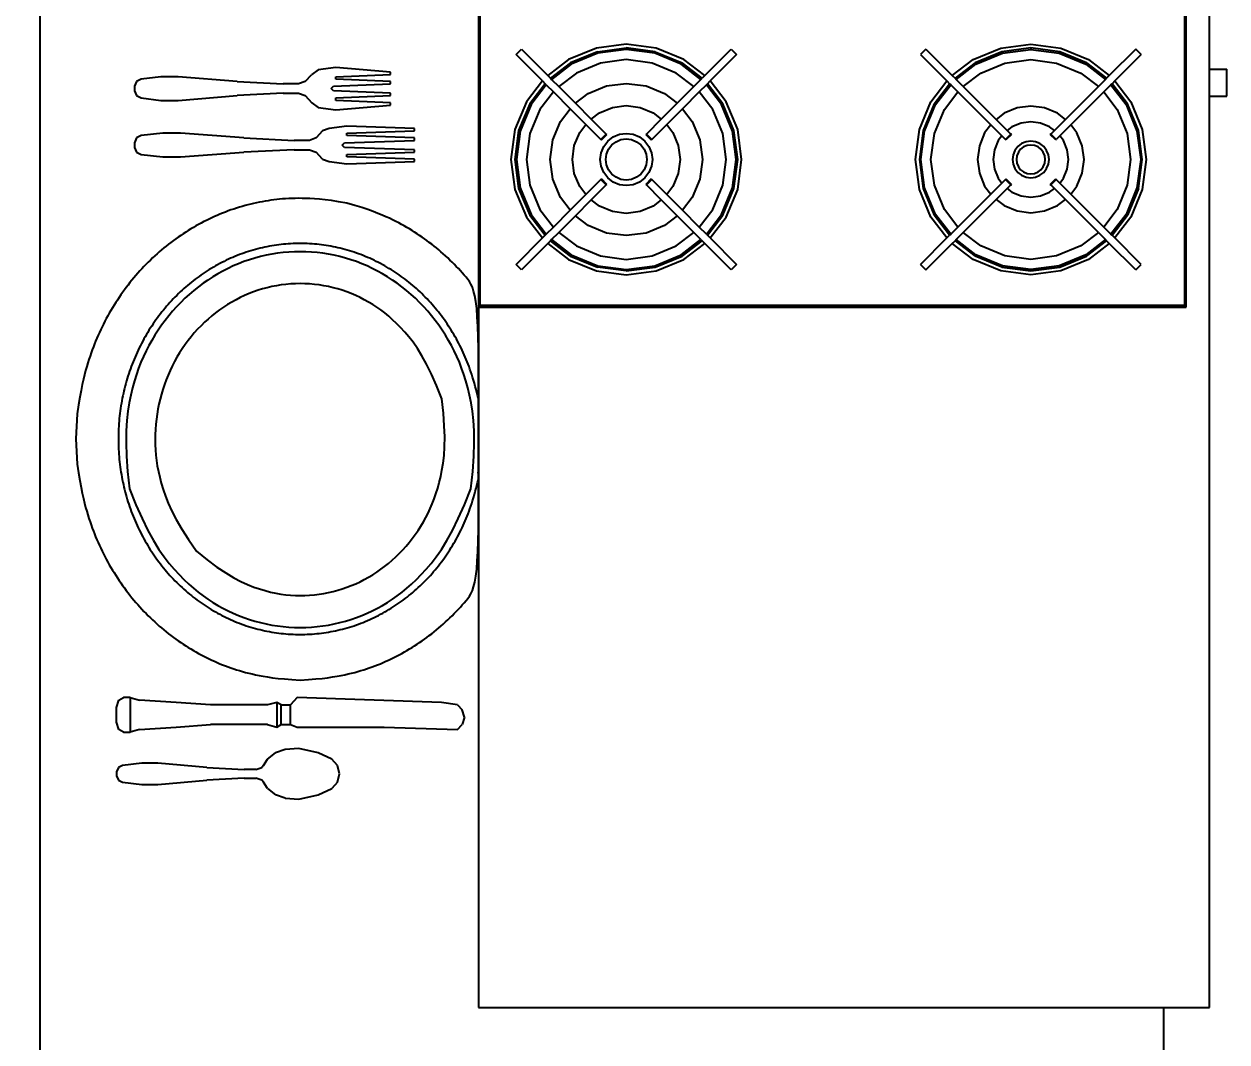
# Model space of a CAD drawing. Header units: metres. Extents: x 244.4 to 340.3, y -4.1 to 64.3.
# Drawn here: x 312.112 to 313.002, y 46.299 to 47.052 of the extents above; entities that cross this region are included whole.
import ezdxf

# ---------------------------------------------------------------- set-up
doc = ezdxf.new("R2010")
doc.units = ezdxf.units.M
doc.layers.get('Defpoints').update_dxf_attribs({"lineweight": 0})
doc.layers.add('Edges', color=7, linetype='Continuous')
doc.styles.add('TEXTS', font='swissl.ttf')
doc.dimstyles.new('Copy of DIMTEXT', dxfattribs={"dimscale": 0.3, "dimtxt": 0.22, "dimasz": 0.18, "dimexe": 0.05, "dimexo": 0.05, "dimgap": 0.05, "dimtad": 0, "dimzin": 1, "dimdsep": 46, "dimtxsty": 'TEXTS', "dimblk": 'ARCHTICK', "dimcen": 0.1, "dimclrd": 256, "dimclre": 6, "dimclrt": 7, "dimadec": 0, "dimazin": 0, "dimtfac": 0.15, "dimtix": 1, "dimtofl": 0, "dimtmove": 1, "dimatfit": 3, "dimldrblk": 'OPEN', "dimfxl": 0, "dimtolj": 1, "dimtzin": 0, "dimarcsym": 0})

# ---------------------------------------------------------------- blocks, each defined once
blk = doc.blocks.new('turjd+')
at = {"layer": 'Edges'}
for p, q in [((586.665, 172.567), (585.979, 172.567)), ((585.979, 172.12), (585.979, 172.567)), ((586.665, 172.12), (586.665, 172.567)), ((585.979, 172.12), (581.772, 172.12)), ((586.665, 172.12), (585.979, 172.12)), ((609.991, 172.12), (586.665, 172.12)), ((609.991, 170.941), (609.991, 172.12)), ((592.069, 171.523), (565.101, 171.523)), ((592.03, 171.484), (592.069, 171.523)), ((592.069, 153.413), (592.069, 171.523)), ((565.14, 171.484), (592.03, 171.484)), ((592.03, 171.484), (592.03, 153.452)), ((609.991, 170.941), (619.503, 170.941)), ((609.991, 153.413), (609.991, 170.941)), ((585.605, 170.37), (585.466, 170.231)), ((585.605, 170.37), (586.281, 169.695)), ((586.814, 170.104), (587.526, 170.399)), ((587.551, 170.303), (586.863, 170.018)), ((587.526, 170.399), (588.29, 170.499)), ((588.29, 170.4), (587.551, 170.303)), ((587.562, 170.264), (587.551, 170.303)), ((587.562, 170.264), (588.29, 170.36)), ((588.29, 170.499), (589.054, 170.399)), ((589.028, 170.303), (588.29, 170.4)), ((588.29, 170.4), (588.29, 170.36)), ((588.29, 170.36), (589.018, 170.264)), ((589.028, 170.303), (589.018, 170.264)), ((589.028, 170.303), (589.717, 170.018)), ((589.054, 170.399), (589.766, 170.104)), ((590.974, 170.37), (590.299, 169.695)), ((591.114, 170.231), (590.974, 170.37)), ((585.466, 170.231), (586.142, 169.556)), ((586.281, 169.695), (586.814, 170.104)), ((586.863, 170.018), (586.351, 169.625)), ((586.379, 169.597), (586.883, 169.983)), ((586.863, 170.018), (586.883, 169.983)), ((586.883, 169.983), (587.562, 170.264)), ((587.012, 169.76), (587.628, 170.015)), ((587.628, 170.015), (588.29, 170.102)), ((588.29, 170.102), (588.951, 170.015)), ((588.951, 170.015), (589.568, 169.76)), ((589.018, 170.264), (589.697, 169.983)), ((589.697, 169.983), (589.717, 170.018)), ((589.697, 169.983), (590.201, 169.597)), ((590.229, 169.625), (589.717, 170.018)), ((589.766, 170.104), (590.299, 169.695)), ((591.114, 170.231), (590.438, 169.556)), ((586.281, 169.695), (586.351, 169.625)), ((586.562, 169.414), (587.012, 169.76)), ((589.568, 169.76), (590.018, 169.414)), ((590.299, 169.695), (590.229, 169.625)), ((585.733, 169.023), (586.142, 169.556)), ((585.819, 168.973), (586.212, 169.486)), ((585.853, 168.953), (586.24, 169.457)), ((586.142, 169.556), (586.212, 169.486)), ((586.212, 169.486), (586.24, 169.457)), ((586.24, 169.457), (586.422, 169.275)), ((586.379, 169.597), (586.351, 169.625)), ((586.562, 169.414), (586.379, 169.597)), ((586.562, 169.414), (587.404, 168.572)), ((590.018, 169.414), (589.176, 168.572)), ((590.201, 169.597), (590.018, 169.414)), ((590.157, 169.275), (590.34, 169.457)), ((590.229, 169.625), (590.201, 169.597)), ((590.34, 169.457), (590.368, 169.486)), ((590.34, 169.457), (590.727, 168.953)), ((590.438, 169.556), (590.368, 169.486)), ((590.761, 168.973), (590.368, 169.486)), ((590.438, 169.556), (590.847, 169.023)), ((586.077, 168.824), (586.422, 169.275)), ((586.422, 169.275), (587.265, 168.433)), ((590.157, 169.275), (589.315, 168.433)), ((590.157, 169.275), (590.503, 168.824)), ((585.438, 168.311), (585.733, 169.023)), ((585.819, 168.973), (585.534, 168.285)), ((585.572, 168.275), (585.853, 168.953)), ((585.819, 168.973), (585.853, 168.953)), ((585.821, 168.208), (586.077, 168.824)), ((587.937, 168.864), (587.608, 168.728)), ((588.29, 168.911), (587.937, 168.864)), ((588.643, 168.864), (588.29, 168.911)), ((588.972, 168.728), (588.643, 168.864)), ((590.503, 168.824), (590.758, 168.208)), ((590.727, 168.953), (590.761, 168.973)), ((590.727, 168.953), (591.008, 168.275)), ((591.046, 168.285), (590.761, 168.973)), ((590.847, 169.023), (591.142, 168.311)), ((587.265, 168.433), (587.108, 168.229)), ((587.265, 168.433), (587.547, 168.15)), ((587.608, 168.728), (587.404, 168.572)), ((587.404, 168.572), (587.687, 168.289)), ((588.04, 168.478), (587.808, 168.382)), ((588.29, 168.511), (588.04, 168.478)), ((588.54, 168.478), (588.29, 168.511)), ((588.772, 168.382), (588.54, 168.478)), ((589.176, 168.572), (588.893, 168.289)), ((589.176, 168.572), (588.972, 168.728)), ((589.315, 168.433), (589.032, 168.15)), ((589.471, 168.229), (589.315, 168.433)), ((585.337, 167.547), (585.438, 168.311)), ((585.534, 168.285), (585.436, 167.547)), ((585.476, 167.547), (585.572, 168.275)), ((585.572, 168.275), (585.534, 168.285)), ((585.734, 167.547), (585.821, 168.208)), ((587.108, 168.229), (586.972, 167.9)), ((587.547, 168.15), (587.455, 168.029)), ((587.547, 168.15), (587.638, 168.059)), ((587.777, 168.199), (587.638, 168.059)), ((587.791, 168.185), (587.652, 168.045)), ((587.808, 168.382), (587.687, 168.289)), ((587.687, 168.289), (587.777, 168.199)), ((587.791, 168.185), (587.777, 168.199)), ((588.893, 168.289), (588.772, 168.382)), ((588.803, 168.199), (588.789, 168.185)), ((588.928, 168.045), (588.789, 168.185)), ((588.893, 168.289), (588.803, 168.199)), ((588.942, 168.059), (588.803, 168.199)), ((589.032, 168.15), (588.942, 168.059)), ((589.125, 168.029), (589.032, 168.15)), ((589.608, 167.9), (589.471, 168.229)), ((590.758, 168.208), (590.846, 167.547)), ((591.046, 168.285), (591.008, 168.275)), ((591.008, 168.275), (591.104, 167.547)), ((591.143, 167.547), (591.046, 168.285)), ((591.142, 168.311), (591.243, 167.547)), ((586.972, 167.9), (586.926, 167.547)), ((587.455, 168.029), (587.358, 167.796)), ((587.638, 168.059), (587.652, 168.045)), ((587.959, 167.878), (587.884, 167.781)), ((588.056, 167.952), (587.959, 167.878)), ((588.029, 167.807), (587.97, 167.731)), ((588.105, 167.866), (588.029, 167.807)), ((588.169, 167.999), (588.056, 167.952)), ((588.194, 167.903), (588.105, 167.866)), ((588.29, 168.015), (588.169, 167.999)), ((588.29, 167.915), (588.194, 167.903)), ((588.411, 167.999), (588.29, 168.015)), ((588.385, 167.903), (588.29, 167.915)), ((588.474, 167.866), (588.385, 167.903)), ((588.524, 167.952), (588.411, 167.999)), ((588.551, 167.807), (588.474, 167.866)), ((588.621, 167.878), (588.524, 167.952)), ((588.609, 167.731), (588.551, 167.807)), ((588.695, 167.781), (588.621, 167.878)), ((588.928, 168.045), (588.942, 168.059)), ((589.222, 167.796), (589.125, 168.029)), ((589.654, 167.547), (589.608, 167.9)), ((585.438, 166.782), (585.337, 167.547)), ((585.436, 167.547), (585.476, 167.547)), ((585.436, 167.547), (585.534, 166.808)), ((585.572, 166.818), (585.476, 167.547)), ((585.821, 166.885), (585.734, 167.547)), ((586.926, 167.547), (586.972, 167.193)), ((587.358, 167.796), (587.325, 167.547)), ((587.325, 167.547), (587.358, 167.297)), ((587.838, 167.668), (587.822, 167.547)), ((587.822, 167.547), (587.838, 167.425)), ((587.884, 167.781), (587.838, 167.668)), ((587.934, 167.642), (587.921, 167.547)), ((587.921, 167.547), (587.934, 167.451)), ((587.97, 167.731), (587.934, 167.642)), ((588.646, 167.642), (588.609, 167.731)), ((588.659, 167.547), (588.646, 167.642)), ((588.646, 167.451), (588.659, 167.547)), ((588.742, 167.668), (588.695, 167.781)), ((588.758, 167.547), (588.742, 167.668)), ((588.742, 167.425), (588.758, 167.547)), ((589.254, 167.547), (589.222, 167.796)), ((589.222, 167.297), (589.254, 167.547)), ((589.608, 167.193), (589.654, 167.547)), ((590.846, 167.547), (590.758, 166.885)), ((591.104, 167.547), (591.008, 166.818)), ((591.046, 166.808), (591.143, 167.547)), ((591.104, 167.547), (591.143, 167.547)), ((591.243, 167.547), (591.142, 166.782)), ((586.972, 167.193), (587.108, 166.864)), ((587.358, 167.297), (587.455, 167.064)), ((587.838, 167.425), (587.884, 167.312)), ((587.884, 167.312), (587.959, 167.216)), ((587.934, 167.451), (587.97, 167.362)), ((587.959, 167.216), (588.056, 167.141)), ((587.97, 167.362), (588.029, 167.286)), ((588.029, 167.286), (588.105, 167.227)), ((588.105, 167.227), (588.194, 167.19)), ((588.385, 167.19), (588.474, 167.227)), ((588.474, 167.227), (588.551, 167.286)), ((588.524, 167.141), (588.621, 167.216)), ((588.551, 167.286), (588.609, 167.362)), ((588.609, 167.362), (588.646, 167.451)), ((588.621, 167.216), (588.695, 167.312)), ((588.695, 167.312), (588.742, 167.425)), ((589.125, 167.064), (589.222, 167.297)), ((589.471, 166.864), (589.608, 167.193)), ((586.077, 166.269), (585.821, 166.885)), ((587.265, 166.661), (587.547, 166.943)), ((587.455, 167.064), (587.547, 166.943)), ((587.547, 166.943), (587.638, 167.034)), ((587.652, 167.048), (587.638, 167.034)), ((587.638, 167.034), (587.777, 166.895)), ((587.652, 167.048), (587.791, 166.909)), ((587.687, 166.804), (587.777, 166.895)), ((587.777, 166.895), (587.791, 166.909)), ((588.056, 167.141), (588.169, 167.094)), ((588.169, 167.094), (588.29, 167.078)), ((588.194, 167.19), (588.29, 167.178)), ((588.29, 167.178), (588.385, 167.19)), ((588.29, 167.078), (588.411, 167.094)), ((588.411, 167.094), (588.524, 167.141)), ((588.789, 166.909), (588.928, 167.048)), ((588.789, 166.909), (588.803, 166.895)), ((588.803, 166.895), (588.942, 167.034)), ((588.893, 166.804), (588.803, 166.895)), ((588.942, 167.034), (588.928, 167.048)), ((589.032, 166.943), (588.942, 167.034)), ((589.032, 166.943), (589.125, 167.064)), ((589.315, 166.661), (589.032, 166.943)), ((590.758, 166.885), (590.503, 166.269)), ((585.733, 166.07), (585.438, 166.782)), ((585.572, 166.818), (585.534, 166.808)), ((585.534, 166.808), (585.819, 166.12)), ((585.853, 166.14), (585.572, 166.818)), ((586.422, 165.818), (587.265, 166.661)), ((587.108, 166.864), (587.265, 166.661)), ((587.404, 166.521), (587.687, 166.804)), ((587.687, 166.804), (587.808, 166.711)), ((587.808, 166.711), (588.04, 166.615)), ((588.04, 166.615), (588.29, 166.582)), ((588.29, 166.582), (588.54, 166.615)), ((588.54, 166.615), (588.772, 166.711)), ((588.772, 166.711), (588.893, 166.804)), ((589.176, 166.521), (588.893, 166.804)), ((589.315, 166.661), (589.471, 166.864)), ((590.157, 165.818), (589.315, 166.661)), ((591.008, 166.818), (590.727, 166.14)), ((591.046, 166.808), (590.761, 166.12)), ((591.142, 166.782), (590.847, 166.07)), ((591.046, 166.808), (591.008, 166.818)), ((586.422, 165.818), (586.077, 166.269)), ((586.562, 165.679), (587.404, 166.521)), ((587.404, 166.521), (587.608, 166.365)), ((587.608, 166.365), (587.937, 166.229)), ((588.643, 166.229), (588.972, 166.365)), ((588.972, 166.365), (589.176, 166.521)), ((590.018, 165.679), (589.176, 166.521)), ((590.503, 166.269), (590.157, 165.818)), ((586.142, 165.537), (585.733, 166.07)), ((585.819, 166.12), (585.853, 166.14)), ((585.819, 166.12), (586.212, 165.608)), ((586.24, 165.636), (585.853, 166.14)), ((587.937, 166.229), (588.29, 166.182)), ((588.29, 166.182), (588.643, 166.229)), ((590.727, 166.14), (590.34, 165.636)), ((590.368, 165.608), (590.761, 166.12)), ((590.847, 166.07), (590.438, 165.537)), ((590.727, 166.14), (590.761, 166.12)), ((586.422, 165.818), (586.24, 165.636)), ((586.379, 165.497), (586.562, 165.679)), ((587.012, 165.333), (586.562, 165.679)), ((590.018, 165.679), (589.568, 165.333)), ((590.018, 165.679), (590.201, 165.497)), ((590.34, 165.636), (590.157, 165.818)), ((585.466, 164.862), (586.142, 165.537)), ((585.605, 164.723), (586.281, 165.398)), ((586.142, 165.537), (586.212, 165.608)), ((586.24, 165.636), (586.212, 165.608)), ((586.281, 165.398), (586.351, 165.468)), ((586.814, 164.989), (586.281, 165.398)), ((586.351, 165.468), (586.379, 165.497)), ((586.863, 165.075), (586.351, 165.468)), ((586.883, 165.11), (586.379, 165.497)), ((590.201, 165.497), (589.697, 165.11)), ((590.229, 165.468), (589.717, 165.075)), ((590.299, 165.398), (589.766, 164.989)), ((590.201, 165.497), (590.229, 165.468)), ((590.299, 165.398), (590.229, 165.468)), ((590.974, 164.723), (590.299, 165.398)), ((590.368, 165.608), (590.34, 165.636)), ((590.438, 165.537), (590.368, 165.608)), ((591.114, 164.862), (590.438, 165.537)), ((586.863, 165.075), (586.883, 165.11)), ((586.863, 165.075), (587.551, 164.79)), ((587.562, 164.829), (586.883, 165.11)), ((587.628, 165.078), (587.012, 165.333)), ((588.29, 164.991), (587.628, 165.078)), ((588.951, 165.078), (588.29, 164.991)), ((589.568, 165.333), (588.951, 165.078)), ((589.697, 165.11), (589.018, 164.829)), ((589.028, 164.79), (589.717, 165.075)), ((589.697, 165.11), (589.717, 165.075)), ((585.466, 164.862), (585.605, 164.723)), ((587.526, 164.694), (586.814, 164.989)), ((587.551, 164.79), (587.562, 164.829)), ((587.551, 164.79), (588.29, 164.693)), ((588.29, 164.733), (587.562, 164.829)), ((589.018, 164.829), (588.29, 164.733)), ((588.29, 164.693), (589.028, 164.79)), ((588.29, 164.733), (588.29, 164.693)), ((589.028, 164.79), (589.018, 164.829)), ((589.766, 164.989), (589.054, 164.694)), ((590.974, 164.723), (591.114, 164.862)), ((588.29, 164.594), (587.526, 164.694)), ((589.054, 164.694), (588.29, 164.594)), ((588.29, 160.145), (587.526, 160.044)), ((589.054, 160.044), (588.29, 160.145)), ((585.466, 159.877), (585.605, 160.016)), ((586.142, 159.201), (585.466, 159.877)), ((585.605, 160.016), (586.281, 159.341)), ((587.526, 160.044), (586.814, 159.749)), ((587.551, 159.948), (586.863, 159.663)), ((587.562, 159.91), (586.883, 159.629)), ((588.29, 160.046), (587.551, 159.948)), ((587.551, 159.948), (587.562, 159.91)), ((588.29, 160.006), (587.562, 159.91)), ((589.028, 159.948), (588.29, 160.046)), ((588.29, 160.006), (588.29, 160.046)), ((589.018, 159.91), (588.29, 160.006)), ((589.028, 159.948), (589.018, 159.91)), ((589.697, 159.629), (589.018, 159.91)), ((589.717, 159.663), (589.028, 159.948)), ((589.766, 159.749), (589.054, 160.044)), ((590.299, 159.341), (590.974, 160.016)), ((591.114, 159.877), (590.438, 159.201)), ((590.974, 160.016), (591.114, 159.877)), ((586.814, 159.749), (586.281, 159.341)), ((586.863, 159.663), (586.351, 159.27)), ((586.883, 159.629), (586.379, 159.242)), ((586.863, 159.663), (586.883, 159.629)), ((587.628, 159.661), (587.012, 159.406)), ((588.29, 159.748), (587.628, 159.661)), ((588.951, 159.661), (588.29, 159.748)), ((589.568, 159.406), (588.951, 159.661)), ((589.697, 159.629), (589.717, 159.663)), ((590.201, 159.242), (589.697, 159.629)), ((590.229, 159.27), (589.717, 159.663)), ((590.299, 159.341), (589.766, 159.749)), ((586.142, 159.201), (585.733, 158.669)), ((586.142, 159.201), (586.212, 159.131)), ((586.351, 159.27), (586.281, 159.341)), ((586.379, 159.242), (586.351, 159.27)), ((586.379, 159.242), (586.562, 159.06)), ((587.012, 159.406), (586.562, 159.06)), ((590.018, 159.06), (589.568, 159.406)), ((590.201, 159.242), (590.018, 159.06)), ((590.201, 159.242), (590.229, 159.27)), ((590.299, 159.341), (590.229, 159.27)), ((590.368, 159.131), (590.438, 159.201)), ((590.847, 158.669), (590.438, 159.201)), ((586.212, 159.131), (585.819, 158.619)), ((586.24, 159.103), (585.853, 158.599)), ((586.422, 158.921), (586.077, 158.47)), ((586.24, 159.103), (586.212, 159.131)), ((586.24, 159.103), (586.422, 158.921)), ((586.422, 158.921), (586.851, 158.492)), ((586.562, 159.06), (586.991, 158.631)), ((586.991, 158.631), (587.316, 158.88)), ((587.316, 158.88), (587.786, 159.075)), ((587.786, 159.075), (588.29, 159.141)), ((588.29, 159.141), (588.794, 159.075)), ((588.794, 159.075), (589.264, 158.88)), ((589.264, 158.88), (589.589, 158.631)), ((590.018, 159.06), (589.589, 158.631)), ((590.157, 158.921), (589.728, 158.492)), ((590.34, 159.103), (590.157, 158.921)), ((590.503, 158.47), (590.157, 158.921)), ((590.34, 159.103), (590.368, 159.131)), ((590.727, 158.599), (590.34, 159.103)), ((590.761, 158.619), (590.368, 159.131)), ((585.733, 158.669), (585.438, 157.956)), ((585.534, 157.931), (585.819, 158.619)), ((585.853, 158.599), (585.572, 157.921)), ((585.819, 158.619), (585.853, 158.599)), ((586.991, 158.631), (587.394, 158.227)), ((587.933, 158.523), (588.29, 158.57)), ((588.29, 158.57), (588.647, 158.523)), ((589.589, 158.631), (589.185, 158.227)), ((590.727, 158.599), (590.761, 158.619)), ((591.008, 157.921), (590.727, 158.599)), ((591.046, 157.931), (590.761, 158.619)), ((591.142, 157.956), (590.847, 158.669)), ((586.077, 158.47), (585.821, 157.854)), ((586.602, 158.167), (586.851, 158.492)), ((586.851, 158.492), (587.255, 158.088)), ((587.394, 158.227), (587.601, 158.385)), ((587.601, 158.385), (587.933, 158.523)), ((588.647, 158.523), (588.979, 158.385)), ((588.979, 158.385), (589.185, 158.227)), ((589.728, 158.492), (589.325, 158.088)), ((589.728, 158.492), (589.978, 158.167)), ((590.758, 157.854), (590.503, 158.47)), ((585.438, 157.956), (585.337, 157.192)), ((586.408, 157.697), (586.602, 158.167)), ((587.097, 157.881), (587.255, 158.088)), ((587.255, 158.088), (587.638, 157.705)), ((587.394, 158.227), (587.777, 157.844)), ((589.185, 158.227), (588.803, 157.844)), ((589.325, 158.088), (588.942, 157.705)), ((589.325, 158.088), (589.483, 157.881)), ((589.978, 158.167), (590.172, 157.697)), ((591.243, 157.192), (591.142, 157.956)), ((585.534, 157.931), (585.436, 157.192)), ((585.572, 157.921), (585.476, 157.192)), ((585.572, 157.921), (585.534, 157.931)), ((585.821, 157.854), (585.734, 157.192)), ((586.341, 157.192), (586.408, 157.697)), ((586.959, 157.549), (587.097, 157.881)), ((587.638, 157.705), (587.777, 157.844)), ((587.652, 157.691), (587.638, 157.705)), ((587.652, 157.691), (587.791, 157.83)), ((587.711, 157.527), (587.817, 157.665)), ((587.777, 157.844), (587.791, 157.83)), ((587.817, 157.665), (587.956, 157.771)), ((587.917, 157.565), (588.026, 157.649)), ((587.956, 157.771), (588.117, 157.838)), ((588.026, 157.649), (588.154, 157.701)), ((588.117, 157.838), (588.29, 157.861)), ((588.154, 157.701), (588.29, 157.719)), ((588.29, 157.861), (588.463, 157.838)), ((588.29, 157.719), (588.426, 157.701)), ((588.426, 157.701), (588.553, 157.649)), ((588.463, 157.838), (588.624, 157.771)), ((588.553, 157.649), (588.663, 157.565)), ((588.624, 157.771), (588.763, 157.665)), ((588.763, 157.665), (588.869, 157.527)), ((588.789, 157.83), (588.803, 157.844)), ((588.789, 157.83), (588.928, 157.691)), ((588.803, 157.844), (588.942, 157.705)), ((588.942, 157.705), (588.928, 157.691)), ((589.483, 157.881), (589.621, 157.549)), ((590.172, 157.697), (590.239, 157.192)), ((590.846, 157.192), (590.758, 157.854)), ((591.046, 157.931), (591.008, 157.921)), ((591.104, 157.192), (591.008, 157.921)), ((591.143, 157.192), (591.046, 157.931)), ((586.912, 157.192), (586.959, 157.549)), ((587.621, 157.192), (587.644, 157.365)), ((587.644, 157.365), (587.711, 157.527)), ((587.781, 157.329), (587.834, 157.456)), ((587.834, 157.456), (587.917, 157.565)), ((588.663, 157.565), (588.746, 157.456)), ((588.746, 157.456), (588.799, 157.329)), ((588.869, 157.527), (588.936, 157.365)), ((588.936, 157.365), (588.959, 157.192)), ((589.621, 157.549), (589.668, 157.192)), ((585.337, 157.192), (585.438, 156.428)), ((585.534, 156.454), (585.436, 157.192)), ((585.436, 157.192), (585.476, 157.192)), ((585.476, 157.192), (585.572, 156.464)), ((585.734, 157.192), (585.821, 156.531)), ((586.408, 156.688), (586.341, 157.192)), ((586.959, 156.836), (586.912, 157.192)), ((587.644, 157.019), (587.621, 157.192)), ((587.763, 157.192), (587.781, 157.329)), ((587.781, 157.056), (587.763, 157.192)), ((587.834, 156.929), (587.781, 157.056)), ((588.799, 157.056), (588.746, 156.929)), ((588.799, 157.329), (588.817, 157.192)), ((588.817, 157.192), (588.799, 157.056)), ((588.959, 157.192), (588.936, 157.019)), ((589.668, 157.192), (589.621, 156.836)), ((590.239, 157.192), (590.172, 156.688)), ((590.758, 156.531), (590.846, 157.192)), ((591.008, 156.464), (591.104, 157.192)), ((591.143, 157.192), (591.046, 156.454)), ((591.104, 157.192), (591.143, 157.192)), ((591.142, 156.428), (591.243, 157.192)), ((587.097, 156.503), (586.959, 156.836)), ((587.711, 156.858), (587.644, 157.019)), ((587.817, 156.719), (587.711, 156.858)), ((587.917, 156.82), (587.834, 156.929)), ((588.026, 156.736), (587.917, 156.82)), ((588.154, 156.683), (588.026, 156.736)), ((588.553, 156.736), (588.426, 156.683)), ((588.663, 156.82), (588.553, 156.736)), ((588.746, 156.929), (588.663, 156.82)), ((588.869, 156.858), (588.763, 156.719)), ((588.936, 157.019), (588.869, 156.858)), ((589.621, 156.836), (589.483, 156.503)), ((585.438, 156.428), (585.733, 155.716)), ((585.572, 156.464), (585.534, 156.454)), ((585.534, 156.454), (585.819, 155.766)), ((585.572, 156.464), (585.853, 155.785)), ((585.821, 156.531), (586.077, 155.914)), ((586.602, 156.218), (586.408, 156.688)), ((587.255, 156.297), (587.097, 156.503)), ((587.255, 156.297), (587.638, 156.68)), ((587.394, 156.158), (587.777, 156.54)), ((587.638, 156.68), (587.652, 156.693)), ((587.777, 156.54), (587.638, 156.68)), ((587.791, 156.554), (587.652, 156.693)), ((587.791, 156.554), (587.777, 156.54)), ((587.956, 156.613), (587.817, 156.719)), ((588.117, 156.546), (587.956, 156.613)), ((588.29, 156.523), (588.117, 156.546)), ((588.29, 156.665), (588.154, 156.683)), ((588.426, 156.683), (588.29, 156.665)), ((588.463, 156.546), (588.29, 156.523)), ((588.624, 156.613), (588.463, 156.546)), ((588.763, 156.719), (588.624, 156.613)), ((588.928, 156.693), (588.789, 156.554)), ((588.803, 156.54), (588.789, 156.554)), ((588.942, 156.68), (588.803, 156.54)), ((589.185, 156.158), (588.803, 156.54)), ((588.928, 156.693), (588.942, 156.68)), ((589.325, 156.297), (588.942, 156.68)), ((589.483, 156.503), (589.325, 156.297)), ((590.172, 156.688), (589.978, 156.218)), ((590.503, 155.914), (590.758, 156.531)), ((590.727, 155.785), (591.008, 156.464)), ((590.761, 155.766), (591.046, 156.454)), ((590.847, 155.716), (591.142, 156.428)), ((591.046, 156.454), (591.008, 156.464)), ((586.851, 155.893), (586.602, 156.218)), ((586.851, 155.893), (587.255, 156.297)), ((586.991, 155.754), (587.394, 156.158)), ((587.601, 155.999), (587.394, 156.158)), ((589.185, 156.158), (588.979, 155.999)), ((589.589, 155.754), (589.185, 156.158)), ((589.728, 155.893), (589.325, 156.297)), ((589.978, 156.218), (589.728, 155.893)), ((586.077, 155.914), (586.422, 155.464)), ((586.422, 155.464), (586.851, 155.893)), ((587.933, 155.861), (587.601, 155.999)), ((588.29, 155.814), (587.933, 155.861)), ((588.647, 155.861), (588.29, 155.814)), ((588.979, 155.999), (588.647, 155.861)), ((590.157, 155.464), (589.728, 155.893)), ((590.157, 155.464), (590.503, 155.914)), ((585.733, 155.716), (586.142, 155.183)), ((585.819, 155.766), (585.853, 155.785)), ((585.819, 155.766), (586.212, 155.253)), ((585.853, 155.785), (586.24, 155.281)), ((586.562, 155.325), (586.991, 155.754)), ((587.316, 155.505), (586.991, 155.754)), ((587.786, 155.31), (587.316, 155.505)), ((589.264, 155.505), (588.794, 155.31)), ((589.589, 155.754), (589.264, 155.505)), ((590.018, 155.325), (589.589, 155.754)), ((590.34, 155.281), (590.727, 155.785)), ((590.761, 155.766), (590.368, 155.253)), ((590.438, 155.183), (590.847, 155.716)), ((590.727, 155.785), (590.761, 155.766)), ((585.466, 154.508), (586.142, 155.183)), ((586.142, 155.183), (586.212, 155.253)), ((586.212, 155.253), (586.24, 155.281)), ((586.24, 155.281), (586.422, 155.464)), ((586.379, 155.142), (586.562, 155.325)), ((586.562, 155.325), (587.012, 154.979)), ((588.29, 155.243), (587.786, 155.31)), ((588.794, 155.31), (588.29, 155.243)), ((589.568, 154.979), (590.018, 155.325)), ((590.201, 155.142), (590.018, 155.325)), ((590.34, 155.281), (590.157, 155.464)), ((590.34, 155.281), (590.368, 155.253)), ((590.438, 155.183), (590.368, 155.253)), ((590.438, 155.183), (591.114, 154.508)), ((586.281, 155.044), (585.605, 154.369)), ((586.281, 155.044), (586.351, 155.114)), ((586.281, 155.044), (586.814, 154.635)), ((586.379, 155.142), (586.351, 155.114)), ((586.351, 155.114), (586.863, 154.721)), ((586.379, 155.142), (586.883, 154.755)), ((587.012, 154.979), (587.628, 154.724)), ((588.951, 154.724), (589.568, 154.979)), ((589.697, 154.755), (590.201, 155.142)), ((589.717, 154.721), (590.229, 155.114)), ((589.766, 154.635), (590.299, 155.044)), ((590.229, 155.114), (590.201, 155.142)), ((590.299, 155.044), (590.229, 155.114)), ((590.974, 154.369), (590.299, 155.044)), ((586.814, 154.635), (587.526, 154.34)), ((586.863, 154.721), (586.883, 154.755)), ((586.863, 154.721), (587.551, 154.436)), ((586.883, 154.755), (587.562, 154.474)), ((587.628, 154.724), (588.29, 154.637)), ((588.29, 154.637), (588.951, 154.724)), ((589.018, 154.474), (589.697, 154.755)), ((589.028, 154.436), (589.717, 154.721)), ((589.054, 154.34), (589.766, 154.635)), ((589.697, 154.755), (589.717, 154.721)), ((585.605, 154.369), (585.466, 154.508)), ((587.526, 154.34), (588.29, 154.239)), ((587.562, 154.474), (587.551, 154.436)), ((587.551, 154.436), (588.29, 154.339)), ((587.562, 154.474), (588.29, 154.378)), ((588.29, 154.378), (589.018, 154.474)), ((588.29, 154.339), (589.028, 154.436)), ((588.29, 154.339), (588.29, 154.378)), ((588.29, 154.239), (589.054, 154.34)), ((589.028, 154.436), (589.018, 154.474)), ((591.114, 154.508), (590.974, 154.369)), ((592.03, 153.452), (565.14, 153.452)), ((569.869, 153.413), (591.55, 153.413)), ((591.55, 153.413), (592.069, 153.413)), ((592.069, 153.413), (592.03, 153.452)), ((592.069, 153.413), (594.294, 153.413)), ((594.294, 153.413), (594.234, 153.404)), ((594.294, 153.413), (596.258, 153.413)), ((596.319, 153.404), (596.258, 153.413)), ((596.258, 153.413), (599.003, 153.413)), ((599.003, 153.413), (609.991, 153.413)), ((602.564, 153.048), (602.375, 152.989)), ((602.564, 153.048), (602.753, 152.989)), ((602.249, 152.872), (602.186, 152.462)), ((602.249, 152.872), (602.375, 152.989)), ((602.879, 152.872), (602.753, 152.989)), ((602.816, 150.997), (602.879, 152.872)), ((602.186, 152.462), (602.06, 148.771)), ((587.498, 151.772), (587.438, 150.035)), ((587.559, 151.772), (587.498, 151.772)), ((587.619, 150.035), (587.559, 151.772)), ((587.739, 151.772), (587.679, 150.035)), ((587.8, 151.772), (587.739, 151.772)), ((587.86, 149.979), (587.8, 151.772)), ((588.04, 151.772), (587.98, 149.979)), ((588.101, 151.772), (588.04, 151.772)), ((588.161, 150.035), (588.101, 151.772)), ((588.281, 151.772), (588.221, 150.035)), ((588.342, 151.772), (588.281, 151.772)), ((588.402, 150.035), (588.342, 151.772)), ((586.053, 151.156), (585.932, 149.755)), ((586.113, 151.156), (586.053, 151.156)), ((586.173, 149.755), (586.113, 151.156)), ((586.294, 151.156), (586.234, 149.755)), ((586.354, 151.156), (586.294, 151.156)), ((586.414, 149.699), (586.354, 151.156)), ((586.595, 151.156), (586.535, 149.699)), ((586.655, 151.156), (586.595, 151.156)), ((586.715, 149.755), (586.655, 151.156)), ((586.836, 151.156), (586.776, 149.755)), ((586.896, 151.156), (586.836, 151.156)), ((587.017, 149.755), (586.896, 151.156)), ((602.816, 148.771), (602.816, 150.997)), ((587.438, 150.035), (587.498, 149.587)), ((587.679, 150.035), (587.619, 150.035)), ((587.92, 149.919), (587.86, 149.979)), ((587.98, 149.979), (587.92, 149.919)), ((588.221, 150.035), (588.161, 150.035)), ((588.342, 149.587), (588.402, 150.035)), ((585.932, 149.755), (585.993, 149.307)), ((586.234, 149.755), (586.173, 149.755)), ((586.475, 149.639), (586.414, 149.699)), ((586.535, 149.699), (586.475, 149.639)), ((586.776, 149.755), (586.715, 149.755)), ((586.956, 149.307), (587.017, 149.755)), ((603.635, 149.652), (603.473, 149.307)), ((603.797, 149.798), (603.635, 149.652)), ((604.013, 149.848), (603.797, 149.798)), ((604.229, 149.798), (604.013, 149.848)), ((604.229, 149.798), (604.391, 149.652)), ((604.553, 149.307), (604.391, 149.652)), ((587.498, 149.587), (587.559, 149.419)), ((587.559, 149.419), (587.739, 149.251)), ((588.281, 149.419), (588.101, 149.251)), ((588.281, 149.419), (588.342, 149.587)), ((585.993, 149.307), (586.113, 149.139)), ((586.294, 148.971), (586.113, 149.139)), ((586.655, 148.971), (586.836, 149.139)), ((586.836, 149.139), (586.956, 149.307)), ((587.739, 149.251), (587.8, 149.083)), ((587.8, 149.083), (587.8, 148.691)), ((588.04, 149.083), (588.101, 149.251)), ((588.04, 148.691), (588.04, 149.083)), ((603.473, 149.307), (603.365, 148.811)), ((604.661, 148.811), (604.553, 149.307)), ((586.294, 148.971), (586.354, 148.803)), ((586.354, 148.803), (586.354, 148.411)), ((586.595, 148.803), (586.655, 148.971)), ((586.595, 148.411), (586.595, 148.803)), ((602.06, 148.771), (602.249, 148.595)), ((602.753, 148.595), (602.816, 148.771)), ((603.365, 148.811), (603.392, 148.46)), ((604.634, 148.46), (604.661, 148.811)), ((586.294, 147.235), (586.354, 148.411)), ((586.595, 148.411), (586.655, 147.235)), ((587.739, 147.403), (587.8, 148.691)), ((588.04, 148.691), (588.101, 147.403)), ((602.249, 148.361), (602.249, 148.595)), ((602.753, 148.595), (602.249, 148.595)), ((602.753, 148.361), (602.753, 148.595)), ((603.392, 148.46), (603.473, 148.209)), ((604.634, 148.46), (604.553, 148.209)), ((602.249, 148.361), (602.186, 148.244)), ((602.186, 148.244), (602.816, 148.244)), ((602.186, 148.244), (602.249, 148.009)), ((602.753, 148.361), (602.249, 148.361)), ((602.816, 148.244), (602.753, 148.361)), ((602.753, 148.009), (602.816, 148.244)), ((603.635, 148.009), (603.473, 148.209)), ((604.391, 148.009), (604.553, 148.209)), ((602.249, 148.009), (602.249, 146.545)), ((602.753, 148.009), (602.753, 146.545)), ((603.797, 147.909), (603.635, 148.009)), ((603.797, 147.909), (603.851, 147.859)), ((603.905, 147.708), (603.851, 147.859)), ((604.175, 147.859), (604.121, 147.708)), ((604.229, 147.909), (604.175, 147.859)), ((604.391, 148.009), (604.229, 147.909)), ((603.905, 147.708), (603.905, 147.407)), ((604.121, 147.407), (604.121, 147.708)), ((586.294, 147.235), (586.173, 145.722)), ((586.776, 145.722), (586.655, 147.235)), ((587.739, 147.403), (587.619, 145.778)), ((588.221, 145.778), (588.101, 147.403)), ((603.851, 146.452), (603.905, 147.407)), ((604.121, 147.407), (604.175, 146.452)), ((602.249, 146.545), (602.186, 145.666)), ((602.816, 145.666), (602.753, 146.545)), ((603.851, 146.452), (603.743, 145.197)), ((604.283, 145.197), (604.175, 146.452)), ((586.173, 145.722), (586.173, 145.274)), ((586.776, 145.274), (586.776, 145.722)), ((587.619, 145.778), (587.619, 145.33)), ((588.221, 145.33), (588.221, 145.778)), ((602.186, 145.666), (602.123, 144.728)), ((602.879, 144.728), (602.816, 145.666)), ((587.619, 145.33), (587.679, 144.77)), ((588.161, 144.77), (588.221, 145.33)), ((586.173, 145.274), (586.234, 144.77)), ((586.715, 144.77), (586.776, 145.274)), ((603.743, 145.197), (603.743, 144.795)), ((604.283, 144.795), (604.283, 145.197)), ((586.234, 144.77), (586.294, 144.658)), ((586.655, 144.658), (586.715, 144.77)), ((587.679, 144.77), (587.739, 144.658)), ((588.101, 144.658), (588.161, 144.77)), ((602.06, 144.494), (602.123, 144.728)), ((602.879, 144.728), (602.942, 144.494)), ((603.743, 144.795), (603.797, 144.293)), ((604.229, 144.293), (604.283, 144.795)), ((586.294, 144.658), (586.414, 144.602)), ((586.414, 144.602), (586.535, 144.602)), ((586.535, 144.602), (586.655, 144.658)), ((587.739, 144.658), (587.86, 144.602)), ((587.86, 144.602), (587.98, 144.602)), ((587.98, 144.602), (588.101, 144.658)), ((602.06, 144.494), (602.06, 144.318)), ((602.06, 144.494), (602.942, 144.494)), ((602.942, 144.318), (602.942, 144.494)), ((602.123, 144.201), (602.06, 144.318)), ((602.312, 144.143), (602.123, 144.201)), ((602.69, 144.143), (602.312, 144.143)), ((602.879, 144.201), (602.69, 144.143)), ((602.942, 144.318), (602.879, 144.201)), ((603.797, 144.293), (603.851, 144.193)), ((603.851, 144.193), (603.959, 144.143)), ((603.959, 144.143), (604.067, 144.143)), ((604.067, 144.143), (604.175, 144.193)), ((604.175, 144.193), (604.229, 144.293)), ((512.541, 142.184), (619.503, 142.184))]:
    blk.add_line(p, q, dxfattribs=at)
for points in [[(601.614, 148.843), (601.6, 149.055), (601.585, 149.241), (601.569, 149.404), (601.552, 149.547), (601.534, 149.675), (601.515, 149.788), (601.496, 149.89), (601.476, 149.985), (601.456, 150.075), (601.436, 150.16), (601.415, 150.242), (601.393, 150.32), (601.371, 150.396), (601.349, 150.47), (601.325, 150.542), (601.301, 150.614), (601.275, 150.685), (601.249, 150.756), (601.222, 150.827), (601.193, 150.897), (601.164, 150.967), (601.133, 151.036), (601.102, 151.105), (601.07, 151.174), (601.036, 151.242), (601.002, 151.31), (600.967, 151.378), (600.931, 151.445), (600.894, 151.511), (600.856, 151.577), (600.817, 151.643), (600.777, 151.708), (600.736, 151.773), (600.695, 151.837), (600.652, 151.901), (600.608, 151.964), (600.564, 152.027), (600.519, 152.089), (600.473, 152.15), (600.426, 152.211), (600.378, 152.272), (600.329, 152.331), (600.28, 152.391), (600.229, 152.449), (600.178, 152.507), (600.126, 152.564), (600.074, 152.621), (600.02, 152.677), (599.966, 152.733), (599.911, 152.787), (599.855, 152.841), (599.8, 152.893), (599.745, 152.944), (599.689, 152.994), (599.635, 153.042), (599.58, 153.089), (599.526, 153.133), (599.468, 153.176), (599.402, 153.215), (599.322, 153.252), (599.225, 153.285), (599.105, 153.315), (598.957, 153.341), (598.778, 153.362), (598.564, 153.379), (598.32, 153.391), (598.051, 153.4), (597.763, 153.406), (597.464, 153.41), (597.159, 153.412), (596.853, 153.413), (596.554, 153.413), (596.265, 153.413), (595.986, 153.413), (595.712, 153.413), (595.442, 153.413), (595.171, 153.413), (594.898, 153.413), (594.618, 153.413), (594.33, 153.413), (594.03, 153.413), (593.725, 153.412), (593.419, 153.41), (593.12, 153.406), (592.833, 153.4), (592.564, 153.391), (592.319, 153.379), (592.105, 153.362), (591.926, 153.341), (591.779, 153.315), (591.659, 153.285), (591.561, 153.252), (591.481, 153.215), (591.415, 153.176), (591.357, 153.133), (591.303, 153.089), (591.249, 153.042), (591.194, 152.994), (591.139, 152.944), (591.083, 152.893), (591.028, 152.841), (590.973, 152.787), (590.918, 152.733), (590.863, 152.677), (590.81, 152.621), (590.757, 152.564), (590.705, 152.507), (590.654, 152.449), (590.604, 152.391), (590.554, 152.331), (590.505, 152.272), (590.458, 152.211), (590.411, 152.15), (590.364, 152.089), (590.319, 152.027), (590.275, 151.964), (590.231, 151.901), (590.189, 151.837), (590.147, 151.773), (590.106, 151.708), (590.066, 151.643), (590.027, 151.577), (589.989, 151.509), (589.95, 151.439), (589.912, 151.366), (589.873, 151.29), (589.834, 151.211), (589.794, 151.127), (589.754, 151.038), (589.712, 150.942), (589.668, 150.834), (589.622, 150.714), (589.573, 150.576), (589.521, 150.42), (589.465, 150.241), (589.405, 150.037)], [(594.46, 153.413), (594.428, 153.407), (594.382, 153.397), (594.323, 153.383), (594.254, 153.366), (594.178, 153.346), (594.099, 153.325), (594.017, 153.303), (593.938, 153.28), (593.861, 153.257), (593.789, 153.235), (593.72, 153.212), (593.654, 153.189), (593.59, 153.166), (593.527, 153.143), (593.466, 153.119), (593.406, 153.095), (593.347, 153.07), (593.287, 153.044), (593.228, 153.017), (593.17, 152.99), (593.112, 152.962), (593.054, 152.933), (592.997, 152.904), (592.94, 152.874), (592.883, 152.843), (592.827, 152.811), (592.771, 152.779), (592.716, 152.746), (592.662, 152.713), (592.607, 152.679), (592.554, 152.644), (592.5, 152.608), (592.448, 152.572), (592.395, 152.536), (592.344, 152.498), (592.293, 152.46), (592.242, 152.421), (592.192, 152.382), (592.142, 152.342), (592.093, 152.302), (592.045, 152.261), (591.997, 152.219), (591.95, 152.177), (591.903, 152.134), (591.857, 152.091), (591.812, 152.047), (591.767, 152.002), (591.723, 151.957), (591.679, 151.912), (591.637, 151.866), (591.594, 151.819), (591.553, 151.772), (591.512, 151.725), (591.472, 151.676), (591.432, 151.628), (591.393, 151.579), (591.355, 151.529), (591.318, 151.479), (591.281, 151.429), (591.245, 151.378), (591.21, 151.327), (591.175, 151.275), (591.141, 151.223), (591.108, 151.17), (591.076, 151.117), (591.044, 151.064), (591.013, 151.01), (590.983, 150.956), (590.954, 150.902), (590.925, 150.847), (590.897, 150.792), (590.87, 150.736), (590.844, 150.681), (590.819, 150.624), (590.794, 150.568), (590.77, 150.511), (590.747, 150.454), (590.725, 150.397), (590.703, 150.339), (590.683, 150.282), (590.663, 150.224), (590.644, 150.165), (590.626, 150.107), (590.608, 150.048), (590.592, 149.989), (590.576, 149.93), (590.561, 149.871), (590.547, 149.811), (590.534, 149.751), (590.521, 149.692), (590.51, 149.632), (590.499, 149.571), (590.489, 149.511), (590.48, 149.451), (590.472, 149.39), (590.465, 149.33), (590.459, 149.269), (590.453, 149.209), (590.448, 149.148), (590.445, 149.087), (590.442, 149.026), (590.439, 148.965), (590.438, 148.904), (590.438, 148.843), (590.438, 148.783), (590.439, 148.722), (590.442, 148.661), (590.445, 148.6), (590.448, 148.539), (590.453, 148.478), (590.459, 148.418), (590.465, 148.357), (590.472, 148.297), (590.48, 148.236), (590.489, 148.176), (590.499, 148.115), (590.51, 148.055), (590.521, 147.995), (590.534, 147.936), (590.547, 147.876), (590.561, 147.816), (590.576, 147.757), (590.592, 147.698), (590.608, 147.639), (590.626, 147.58), (590.644, 147.522), (590.663, 147.463), (590.683, 147.405), (590.703, 147.348), (590.725, 147.29), (590.747, 147.233), (590.77, 147.176), (590.794, 147.119), (590.819, 147.063), (590.844, 147.006), (590.87, 146.951), (590.897, 146.895), (590.925, 146.84), (590.954, 146.785), (590.983, 146.731), (591.013, 146.677), (591.044, 146.623), (591.076, 146.57), (591.108, 146.517), (591.141, 146.464), (591.175, 146.412), (591.21, 146.36), (591.245, 146.309), (591.281, 146.258), (591.318, 146.208), (591.355, 146.158), (591.393, 146.108), (591.432, 146.059), (591.472, 146.011), (591.512, 145.962), (591.553, 145.915), (591.594, 145.868), (591.637, 145.821), (591.679, 145.775), (591.723, 145.73), (591.767, 145.685), (591.812, 145.64), (591.857, 145.596), (591.903, 145.553), (591.95, 145.51), (591.997, 145.468), (592.045, 145.426), (592.093, 145.385), (592.142, 145.345), (592.192, 145.305), (592.242, 145.266), (592.293, 145.227), (592.344, 145.189), (592.395, 145.151), (592.448, 145.115), (592.5, 145.079), (592.554, 145.043), (592.607, 145.008), (592.662, 144.974), (592.716, 144.941), (592.771, 144.908), (592.827, 144.876), (592.883, 144.844), (592.94, 144.813), (592.997, 144.783), (593.054, 144.754), (593.112, 144.725), (593.17, 144.697), (593.228, 144.67), (593.287, 144.643), (593.347, 144.617), (593.406, 144.592), (593.466, 144.568), (593.527, 144.544), (593.587, 144.521), (593.648, 144.499), (593.71, 144.477), (593.771, 144.457), (593.833, 144.437), (593.895, 144.418), (593.958, 144.399), (594.02, 144.381), (594.083, 144.365), (594.147, 144.348), (594.21, 144.333), (594.274, 144.318), (594.337, 144.305), (594.401, 144.291), (594.465, 144.279), (594.53, 144.268), (594.594, 144.257), (594.659, 144.247), (594.724, 144.238), (594.789, 144.23), (594.854, 144.222), (594.919, 144.215), (594.984, 144.209), (595.049, 144.204), (595.114, 144.2), (595.18, 144.196), (595.245, 144.193), (595.311, 144.191), (595.376, 144.19), (595.442, 144.19), (595.507, 144.19), (595.573, 144.191), (595.638, 144.193), (595.704, 144.196), (595.769, 144.2), (595.834, 144.204), (595.9, 144.209), (595.965, 144.215), (596.03, 144.222), (596.095, 144.23), (596.16, 144.238), (596.224, 144.247), (596.289, 144.257), (596.354, 144.268), (596.418, 144.279), (596.482, 144.291), (596.546, 144.305), (596.61, 144.318), (596.673, 144.333), (596.737, 144.348), (596.8, 144.365), (596.863, 144.381), (596.926, 144.399), (596.988, 144.418), (597.05, 144.437), (597.112, 144.457), (597.174, 144.477), (597.235, 144.499), (597.296, 144.521), (597.357, 144.544), (597.417, 144.568), (597.477, 144.592), (597.537, 144.617), (597.596, 144.643), (597.655, 144.67), (597.713, 144.697), (597.772, 144.725), (597.829, 144.754), (597.887, 144.783), (597.944, 144.813), (598, 144.844), (598.056, 144.876), (598.112, 144.908), (598.167, 144.941), (598.222, 144.974), (598.276, 145.008), (598.33, 145.043), (598.383, 145.079), (598.436, 145.115), (598.488, 145.151), (598.54, 145.189), (598.591, 145.227), (598.641, 145.266), (598.691, 145.305), (598.741, 145.345), (598.79, 145.385), (598.838, 145.426), (598.886, 145.468), (598.933, 145.51), (598.98, 145.553), (599.026, 145.596), (599.071, 145.64), (599.116, 145.685), (599.16, 145.73), (599.204, 145.775), (599.247, 145.821), (599.289, 145.868), (599.33, 145.915), (599.371, 145.962), (599.412, 146.011), (599.451, 146.059), (599.49, 146.108), (599.528, 146.158), (599.566, 146.208), (599.602, 146.258), (599.638, 146.309), (599.674, 146.36), (599.708, 146.412), (599.742, 146.464), (599.775, 146.517), (599.808, 146.57), (599.839, 146.623), (599.87, 146.677), (599.9, 146.731), (599.93, 146.785), (599.958, 146.84), (599.986, 146.895), (600.013, 146.951), (600.039, 147.006), (600.065, 147.063), (600.089, 147.119), (600.113, 147.176), (600.136, 147.233), (600.159, 147.29), (600.18, 147.348), (600.201, 147.405), (600.221, 147.463), (600.24, 147.522), (600.258, 147.58), (600.275, 147.639), (600.292, 147.698), (600.307, 147.757), (600.322, 147.816), (600.336, 147.876), (600.349, 147.936), (600.362, 147.995), (600.373, 148.055), (600.384, 148.115), (600.394, 148.176), (600.403, 148.236), (600.411, 148.297), (600.418, 148.357), (600.425, 148.418), (600.43, 148.478), (600.435, 148.539), (600.439, 148.6), (600.442, 148.661), (600.444, 148.722), (600.445, 148.783), (600.446, 148.843), (600.445, 148.904), (600.444, 148.965), (600.442, 149.026), (600.439, 149.087), (600.435, 149.148), (600.43, 149.209), (600.425, 149.269), (600.418, 149.33), (600.411, 149.39), (600.403, 149.451), (600.394, 149.511), (600.384, 149.571), (600.373, 149.632), (600.362, 149.692), (600.349, 149.751), (600.336, 149.811), (600.322, 149.871), (600.307, 149.93), (600.292, 149.989), (600.275, 150.048), (600.258, 150.107), (600.24, 150.165), (600.221, 150.224), (600.201, 150.282), (600.18, 150.339), (600.159, 150.397), (600.136, 150.454), (600.113, 150.511), (600.089, 150.568), (600.065, 150.624), (600.039, 150.681), (600.013, 150.736), (599.986, 150.792), (599.958, 150.847), (599.93, 150.902), (599.9, 150.956), (599.87, 151.01), (599.839, 151.064), (599.808, 151.117), (599.775, 151.17), (599.742, 151.223), (599.708, 151.275), (599.674, 151.327), (599.638, 151.378), (599.602, 151.429), (599.566, 151.479), (599.528, 151.529), (599.49, 151.579), (599.451, 151.628), (599.412, 151.676), (599.371, 151.725), (599.33, 151.772), (599.289, 151.819), (599.247, 151.866), (599.204, 151.912), (599.16, 151.957), (599.116, 152.002), (599.071, 152.047), (599.026, 152.091), (598.98, 152.134), (598.933, 152.177), (598.886, 152.219), (598.838, 152.261), (598.79, 152.302), (598.741, 152.342), (598.691, 152.382), (598.641, 152.421), (598.591, 152.46), (598.54, 152.498), (598.488, 152.536), (598.436, 152.572), (598.383, 152.608), (598.33, 152.644), (598.276, 152.679), (598.222, 152.713), (598.167, 152.746), (598.112, 152.779), (598.056, 152.811), (598, 152.843), (597.944, 152.874), (597.887, 152.904), (597.829, 152.933), (597.772, 152.962), (597.713, 152.99), (597.655, 153.017), (597.596, 153.044), (597.537, 153.07), (597.477, 153.095), (597.417, 153.119), (597.356, 153.143), (597.294, 153.166), (597.23, 153.189), (597.163, 153.212), (597.094, 153.235), (597.022, 153.257), (596.946, 153.28), (596.866, 153.303), (596.785, 153.325), (596.705, 153.346), (596.629, 153.366), (596.56, 153.383), (596.501, 153.397), (596.455, 153.407), (596.424, 153.413)], [(596.718, 153.214), (596.274, 153.262), (595.884, 153.29), (595.54, 153.3), (595.238, 153.296), (594.97, 153.28), (594.732, 153.253), (594.517, 153.218), (594.319, 153.178), (594.133, 153.133), (593.957, 153.085), (593.79, 153.033), (593.631, 152.978), (593.479, 152.919), (593.333, 152.856), (593.191, 152.789), (593.054, 152.718), (592.919, 152.643), (592.786, 152.563), (592.657, 152.48), (592.531, 152.393), (592.407, 152.302), (592.287, 152.207), (592.171, 152.109), (592.057, 152.007), (591.948, 151.902), (591.842, 151.793), (591.741, 151.682), (591.643, 151.567), (591.549, 151.449), (591.459, 151.329), (591.374, 151.206), (591.293, 151.08), (591.217, 150.952), (591.145, 150.822), (591.077, 150.69), (591.015, 150.556), (590.957, 150.419), (590.904, 150.282), (590.856, 150.142), (590.813, 150.001), (590.774, 149.859), (590.741, 149.716), (590.713, 149.572), (590.69, 149.428), (590.672, 149.282), (590.659, 149.136), (590.651, 148.99), (590.649, 148.844), (590.651, 148.697), (590.659, 148.551), (590.672, 148.405), (590.69, 148.26), (590.713, 148.115), (590.741, 147.971), (590.774, 147.828), (590.813, 147.686), (590.856, 147.545), (590.904, 147.406), (590.957, 147.268), (591.015, 147.132), (591.077, 146.997), (591.145, 146.865), (591.217, 146.735), (591.293, 146.607), (591.374, 146.481), (591.459, 146.358), (591.549, 146.238), (591.643, 146.12), (591.741, 146.006), (591.842, 145.894), (591.948, 145.786), (592.057, 145.68), (592.171, 145.579), (592.287, 145.48), (592.407, 145.386), (592.531, 145.295), (592.657, 145.208), (592.786, 145.124), (592.919, 145.045), (593.054, 144.97), (593.191, 144.898), (593.333, 144.831), (593.479, 144.768), (593.631, 144.709), (593.79, 144.654), (593.957, 144.602), (594.133, 144.554), (594.319, 144.51), (594.517, 144.469), (594.732, 144.434), (594.97, 144.408), (595.238, 144.391), (595.54, 144.387), (595.884, 144.398), (596.274, 144.426), (596.718, 144.473)], [(596.718, 144.473), (597.128, 144.638), (597.481, 144.796), (597.784, 144.946), (598.044, 145.09), (598.267, 145.229), (598.459, 145.363), (598.626, 145.493), (598.776, 145.621), (598.913, 145.746), (599.04, 145.869), (599.157, 145.991), (599.264, 146.113), (599.364, 146.235), (599.457, 146.357), (599.543, 146.481), (599.624, 146.607), (599.701, 146.735), (599.773, 146.865), (599.84, 146.997), (599.903, 147.132), (599.961, 147.268), (600.014, 147.406), (600.062, 147.545), (600.105, 147.686), (600.143, 147.828), (600.176, 147.971), (600.205, 148.115), (600.228, 148.26), (600.246, 148.405), (600.259, 148.551), (600.266, 148.697), (600.269, 148.844), (600.266, 148.99), (600.259, 149.136), (600.246, 149.282), (600.228, 149.428), (600.205, 149.572), (600.176, 149.716), (600.143, 149.859), (600.105, 150.001), (600.062, 150.142), (600.014, 150.282), (599.961, 150.419), (599.903, 150.556), (599.84, 150.69), (599.773, 150.822), (599.701, 150.952), (599.624, 151.08), (599.543, 151.206), (599.457, 151.33), (599.364, 151.452), (599.264, 151.574), (599.157, 151.696), (599.04, 151.818), (598.913, 151.942), (598.776, 152.067), (598.626, 152.194), (598.459, 152.324), (598.267, 152.458), (598.044, 152.597), (597.784, 152.741), (597.481, 152.892), (597.128, 153.049), (596.718, 153.214)], [(594.414, 152.471), (594.074, 152.334), (593.78, 152.203), (593.528, 152.079), (593.313, 151.959), (593.128, 151.844), (592.969, 151.733), (592.83, 151.624), (592.705, 151.519), (592.592, 151.415), (592.487, 151.313), (592.39, 151.211), (592.3, 151.11), (592.217, 151.009), (592.14, 150.907), (592.069, 150.804), (592.001, 150.7), (591.938, 150.594), (591.878, 150.486), (591.822, 150.376), (591.77, 150.265), (591.722, 150.152), (591.678, 150.037), (591.638, 149.921), (591.602, 149.805), (591.571, 149.687), (591.543, 149.568), (591.52, 149.449), (591.501, 149.328), (591.486, 149.208), (591.475, 149.087), (591.468, 148.965), (591.466, 148.844), (591.468, 148.722), (591.475, 148.601), (591.486, 148.48), (591.501, 148.359), (591.52, 148.239), (591.543, 148.119), (591.571, 148.001), (591.602, 147.883), (591.638, 147.766), (591.678, 147.65), (591.722, 147.536), (591.77, 147.423), (591.822, 147.311), (591.878, 147.202), (591.938, 147.093), (592.001, 146.987), (592.068, 146.883), (592.139, 146.781), (592.214, 146.681), (592.291, 146.583), (592.373, 146.488), (592.457, 146.396), (592.545, 146.306), (592.636, 146.218), (592.73, 146.134), (592.826, 146.052), (592.926, 145.974), (593.028, 145.898), (593.133, 145.826), (593.241, 145.757), (593.351, 145.691), (593.463, 145.628), (593.577, 145.569), (593.693, 145.514), (593.811, 145.462), (593.931, 145.413), (594.052, 145.369), (594.175, 145.328), (594.3, 145.291), (594.425, 145.257), (594.552, 145.228), (594.68, 145.202), (594.808, 145.18), (594.938, 145.163), (595.067, 145.149), (595.198, 145.139), (595.328, 145.133), (595.459, 145.131), (595.59, 145.133), (595.721, 145.139), (595.854, 145.15), (595.99, 145.166), (596.129, 145.188), (596.272, 145.215), (596.42, 145.249), (596.573, 145.289), (596.734, 145.336), (596.904, 145.394), (597.087, 145.466), (597.287, 145.558), (597.506, 145.672), (597.748, 145.812), (598.016, 145.983), (598.314, 146.188)], [(598.314, 146.188), (598.535, 146.465), (598.719, 146.715), (598.87, 146.94), (598.992, 147.144), (599.09, 147.329), (599.168, 147.5), (599.231, 147.658), (599.282, 147.807), (599.324, 147.95), (599.36, 148.087), (599.39, 148.22), (599.413, 148.35), (599.43, 148.476), (599.442, 148.6), (599.449, 148.722), (599.451, 148.844), (599.449, 148.965), (599.443, 149.087), (599.432, 149.208), (599.417, 149.328), (599.398, 149.449), (599.374, 149.568), (599.347, 149.687), (599.315, 149.805), (599.279, 149.921), (599.239, 150.037), (599.195, 150.152), (599.147, 150.265), (599.095, 150.376), (599.039, 150.486), (598.98, 150.594), (598.916, 150.7), (598.849, 150.804), (598.778, 150.906), (598.704, 151.006), (598.626, 151.104), (598.545, 151.199), (598.46, 151.292), (598.373, 151.382), (598.282, 151.469), (598.188, 151.554), (598.091, 151.635), (597.991, 151.714), (597.889, 151.789), (597.784, 151.862), (597.677, 151.931), (597.567, 151.997), (597.455, 152.059), (597.341, 152.118), (597.223, 152.174), (597.102, 152.226), (596.976, 152.275), (596.844, 152.321), (596.705, 152.364), (596.559, 152.404), (596.405, 152.441), (596.241, 152.474), (596.062, 152.503), (595.864, 152.526), (595.642, 152.539), (595.391, 152.543), (595.106, 152.534), (594.782, 152.511), (594.414, 152.471)], [(589.405, 150.037), (589.37, 149.828), (589.343, 149.643), (589.323, 149.48), (589.307, 149.336), (589.297, 149.209), (589.29, 149.094), (589.286, 148.99), (589.284, 148.893), (589.283, 148.802), (589.284, 148.715), (589.286, 148.631), (589.29, 148.55), (589.294, 148.471), (589.3, 148.395), (589.307, 148.319), (589.315, 148.245), (589.324, 148.17), (589.334, 148.096), (589.345, 148.021), (589.357, 147.947), (589.37, 147.873), (589.384, 147.799), (589.399, 147.726), (589.416, 147.652), (589.433, 147.579), (589.451, 147.506), (589.471, 147.433), (589.491, 147.361), (589.512, 147.288), (589.535, 147.216), (589.558, 147.144), (589.582, 147.073), (589.608, 147.002), (589.634, 146.931), (589.662, 146.86), (589.69, 146.79), (589.72, 146.72), (589.75, 146.651), (589.781, 146.582), (589.814, 146.513), (589.847, 146.445), (589.881, 146.377), (589.916, 146.309), (589.952, 146.242), (589.99, 146.176), (590.028, 146.11), (590.066, 146.044), (590.106, 145.979), (590.147, 145.914), (590.189, 145.85), (590.231, 145.786), (590.275, 145.723), (590.319, 145.66), (590.364, 145.598), (590.411, 145.537), (590.458, 145.476), (590.505, 145.415), (590.554, 145.356), (590.604, 145.296), (590.654, 145.238), (590.705, 145.18), (590.757, 145.123), (590.81, 145.066), (590.863, 145.01), (590.918, 144.954), (590.973, 144.9), (591.029, 144.846), (591.085, 144.792), (591.143, 144.739), (591.201, 144.688), (591.26, 144.636), (591.319, 144.586), (591.38, 144.536), (591.441, 144.487), (591.502, 144.438), (591.565, 144.391), (591.628, 144.344), (591.691, 144.298), (591.756, 144.253), (591.82, 144.208), (591.886, 144.165), (591.952, 144.122), (592.019, 144.08), (592.086, 144.038), (592.154, 143.998), (592.223, 143.958), (592.292, 143.92), (592.361, 143.882), (592.431, 143.845), (592.502, 143.808), (592.573, 143.773), (592.645, 143.739), (592.717, 143.705), (592.789, 143.672), (592.862, 143.64), (592.936, 143.609), (593.01, 143.579), (593.085, 143.55), (593.162, 143.521), (593.24, 143.493), (593.322, 143.465), (593.407, 143.437), (593.496, 143.409), (593.59, 143.382), (593.689, 143.353), (593.797, 143.325), (593.916, 143.295), (594.05, 143.265), (594.202, 143.235), (594.375, 143.203), (594.572, 143.17), (594.797, 143.135)], [(596.087, 143.135), (596.311, 143.17), (596.508, 143.203), (596.681, 143.235), (596.833, 143.265), (596.967, 143.295), (597.086, 143.325), (597.194, 143.353), (597.293, 143.382), (597.387, 143.409), (597.476, 143.437), (597.561, 143.465), (597.643, 143.493), (597.722, 143.521), (597.798, 143.55), (597.873, 143.579), (597.947, 143.609), (598.021, 143.64), (598.094, 143.672), (598.166, 143.705), (598.239, 143.739), (598.31, 143.773), (598.381, 143.808), (598.452, 143.845), (598.522, 143.882), (598.592, 143.92), (598.661, 143.958), (598.729, 143.998), (598.797, 144.038), (598.864, 144.08), (598.931, 144.122), (598.997, 144.165), (599.063, 144.208), (599.128, 144.253), (599.192, 144.298), (599.256, 144.344), (599.319, 144.391), (599.381, 144.438), (599.443, 144.487), (599.504, 144.536), (599.564, 144.586), (599.624, 144.636), (599.682, 144.688), (599.741, 144.739), (599.798, 144.792), (599.855, 144.846), (599.91, 144.9), (599.966, 144.954), (600.02, 145.01), (600.074, 145.066), (600.126, 145.123), (600.178, 145.18), (600.229, 145.238), (600.28, 145.296), (600.329, 145.356), (600.378, 145.415), (600.426, 145.476), (600.473, 145.537), (600.519, 145.598), (600.564, 145.66), (600.608, 145.723), (600.652, 145.786), (600.695, 145.85), (600.736, 145.914), (600.777, 145.979), (600.817, 146.044), (600.856, 146.11), (600.894, 146.176), (600.931, 146.242), (600.967, 146.309), (601.002, 146.377), (601.036, 146.445), (601.07, 146.513), (601.102, 146.582), (601.133, 146.651), (601.164, 146.72), (601.193, 146.79), (601.222, 146.86), (601.249, 146.931), (601.275, 147.002), (601.301, 147.073), (601.325, 147.145), (601.349, 147.217), (601.371, 147.291), (601.393, 147.367), (601.415, 147.445), (601.436, 147.527), (601.456, 147.612), (601.476, 147.702), (601.496, 147.797), (601.515, 147.899), (601.534, 148.012), (601.552, 148.14), (601.569, 148.283), (601.585, 148.446), (601.6, 148.632), (601.614, 148.843)], [(594.797, 143.135), (595.442, 143.104)], [(595.442, 143.104), (596.087, 143.135)]]:
    blk.add_lwpolyline(points, dxfattribs=at)
blk = doc.blocks.new('_ArchTick')
at = {"color": 0, "linetype": 'ByBlock', "const_width": 0.15}
blk.add_lwpolyline([(-0.5, -0.5), (0.5, 0.5)], dxfattribs=at)
blk = doc.blocks.new('*D126')
at = {"layer": 'Defpoints', "color": 0, "transparency": 16777216}
for p in [(312.83095, 50.1423), (311.44764, 44.14953), (312.83095, 44.14953)]:
    blk.add_point(p, dxfattribs=at)
at = {"layer": 'Edges', "color": 6, "lineweight": -2, "transparency": 16777216}
for p, q in [((311.98764, 50.1423), (311.41764, 50.1423)), ((311.98764, 44.14953), (311.41764, 44.14953))]:
    blk.add_line(p, q, dxfattribs=at)
at = {"layer": 'Edges', "lineweight": -2, "transparency": 16777216}
for p, q in [((311.44764, 50.1423), (311.44764, 47.50215)), ((311.44764, 44.14953), (311.44764, 46.78968))]:
    blk.add_line(p, q, dxfattribs=at)
at = {"layer": 'Edges', "lineweight": -2, "transparency": 16777216, "xscale": 0.108, "yscale": 0.108, "zscale": 0.108}
for p, rotation in [((311.44764, 50.1423), 90), ((311.44764, 44.14953), 270)]:
    blk.add_blockref('_ArchTick', p, dxfattribs=dict(at, rotation=rotation))
at = {"layer": 'Edges', "color": 7, "transparency": 16777216, "char_height": 0.132, "attachment_point": 5, "rotation": 90, "style": 'TEXTS', "bg_fill": 3, "box_fill_scale": 1.1, "bg_fill_color": 256, "bg_fill_true_color": 13158600, "bg_fill_transparency": 0}
for s, insert in [('\\A1;[19\'-8" ft]', (311.56259, 47.14591)), ('\\A1;5.99 m', (311.3498, 47.14591))]:
    blk.add_mtext(s, dxfattribs=dict(at, insert=insert))
blk = doc.blocks.new('_Open')
at = {"color": 0, "linetype": 'ByBlock', "lineweight": -2}
for p, q in [((-1, 0.1667), (0, 0)), ((-1, -0.1667), (0, 0)), ((0, 0), (-1, 0))]:
    blk.add_line(p, q, dxfattribs=at)

msp = doc.modelspace()

# ---------------------------------------------------------------- block references
at = {"xscale": 0.02891786500191834, "yscale": 0.02891786500191834, "zscale": 0.02891786500191834, "rotation": 270}
msp.add_blockref('turjd+', (308.0117, 63.9639), dxfattribs=at)

# ---------------------------------------------------------------- next in the draw order: dimensions: what is measured, and where the dimension line sits
at = {"layer": 'Edges'}
dim = msp.add_linear_dim(base=(311.44764, 44.14953), p1=(312.83095, 50.1423), p2=(312.83095, 44.14953), angle=90, dimstyle='Copy of DIMTEXT', override={"dimscale": 0.6, "dimpost": ' m\\X', "dimfxl": 0.9, "dimfxlon": 1, "dimtfill": 1}, dxfattribs=at)
dim.commit()
dim.dimension.update_dxf_attribs({"geometry": '*D126', "text_midpoint": (311.44764, 47.14591)})

doc.saveas('drawing.dxf')
